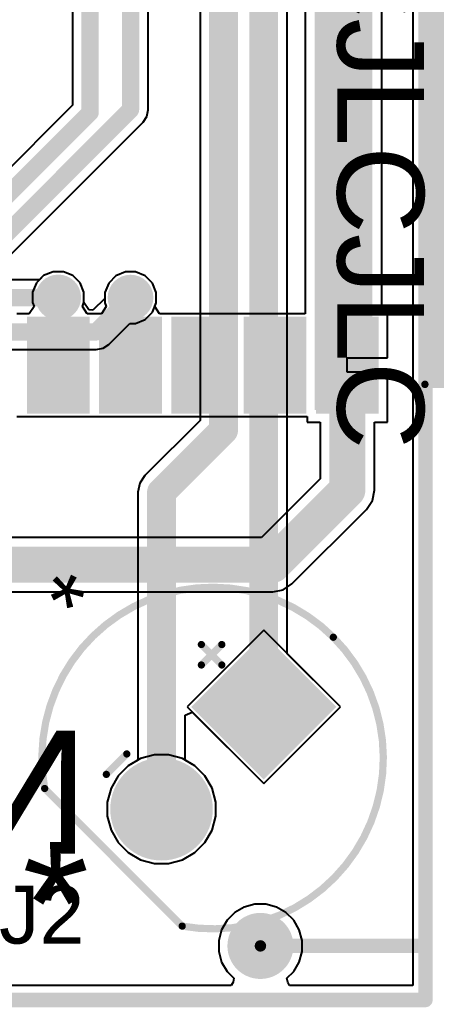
# Model space of a CAD drawing. Header units: millimetres. Extents: x -0.42 to 2.4, y -0.33 to 1.81.
# Drawn here: x 1.678 to 1.966, y -0.183 to 0.5 of the extents above; entities that cross this region are included whole.
import ezdxf

# ---------------------------------------------------------------- set-up
doc = ezdxf.new("R2010")
doc.units = ezdxf.units.MM
doc.header["$MEASUREMENT"] = 0
for name, color, linetype in [('BottomLayer', 5, 'Continuous'), ('BottomOverlay', 54, 'Continuous'), ('BottomSolder', 6, 'Continuous'), ('KeepOutLayer', 6, 'Continuous'), ('Mechanical2', 216, 'Continuous'), ('MultiLayer', 9, 'Continuous'), ('PadHoleLayer', 156, 'Continuous'), ('TopLayer', 1, 'Continuous'), ('TopOverlay', 2, 'Continuous'), ('TopPaste', 8, 'Continuous'), ('TopSolder', 216, 'Continuous'), ('ViaHoleLayer', 16, 'Continuous')]:
    doc.layers.add(name, color=color, linetype=linetype)
doc.styles.add('Arial', font='arial.ttf', dxfattribs={"height": 0.2})

# ---------------------------------------------------------------- blocks, each defined once
blk = doc.blocks.new('IR333_A_CUT_2')
at = {"layer": 'BottomLayer'}
h = blk.add_hatch(color=5, dxfattribs=at)
edge = h.paths.add_edge_path()
edge.add_arc((-0.05, 0), 0.0315, 0, 360)
blk.add_hatch(color=5, dxfattribs=at).paths.add_polyline_path([(0.0815, -0.0315), (0.0185, -0.0315), (0.0185, 0.0315), (0.0815, 0.0315)])
at = {"layer": 'BottomSolder'}
h = blk.add_hatch(color=6, dxfattribs=at)
edge = h.paths.add_edge_path()
edge.add_arc((-0.05, 0), 0.0355, 0, 360)
blk.add_hatch(color=6, dxfattribs=at).paths.add_polyline_path([(0.0855, -0.0355), (0.0145, -0.0355), (0.0145, 0.0355), (0.0855, 0.0355)])
at = {"layer": 'MultiLayer'}
h = blk.add_hatch(color=9, dxfattribs=at)
edge = h.paths.add_edge_path()
edge.add_arc((-0.05, 0), 0.0315, 0, 360)
blk.add_hatch(color=9, dxfattribs=at).paths.add_polyline_path([(0.0815, -0.0315), (0.0185, -0.0315), (0.0185, 0.0315), (0.0815, 0.0315)])
at = {"layer": 'PadHoleLayer'}
h = blk.add_hatch(color=156, dxfattribs=at)
edge = h.paths.add_edge_path()
edge.add_arc((-0.05, 0), 0.01772, 0, 360)
h = blk.add_hatch(color=156, dxfattribs=at)
edge = h.paths.add_edge_path()
edge.add_arc((0.05, 0), 0.01772, 0, 360)
at = {"layer": 'TopLayer'}
h = blk.add_hatch(color=1, dxfattribs=at)
edge = h.paths.add_edge_path()
edge.add_arc((-0.05, 0), 0.0315, 0, 360)
blk.add_hatch(color=1, dxfattribs=at).paths.add_polyline_path([(0.0815, -0.0315), (0.0185, -0.0315), (0.0185, 0.0315), (0.0815, 0.0315)])
at = {"layer": 'TopSolder'}
h = blk.add_hatch(color=216, dxfattribs=at)
edge = h.paths.add_edge_path()
edge.add_arc((-0.05, 0), 0.0355, 0, 360)
blk.add_hatch(color=216, dxfattribs=at).paths.add_polyline_path([(0.0855, -0.0355), (0.0145, -0.0355), (0.0145, 0.0355), (0.0855, 0.0355)])
at = {"layer": 'TopOverlay', "const_width": 0.005}
for points in [[(-0.09707, 0.06729, -0.73505), (0.11811, 0)], [(0.11811, 0, -0.73505), (-0.09707, -0.06729)]]:
    blk.add_lwpolyline(points, format="xyb", dxfattribs=at)
for points in [[(-0.09707, 0.06729), (-0.09707, -0.06729)], [(0.05, 0.061), (0.05, 0.041)], [(0.04, 0.051), (0.06, 0.051)], [(-0.06, 0.044), (-0.04, 0.044)]]:
    blk.add_lwpolyline(points, dxfattribs=at)
at = {"layer": 'TopOverlay', "const_width": 0.0025}
for points in [[(-0.09832, 0.06729, 1), (-0.09582, 0.06729, 1)], [(-0.09832, 0.06729, 1), (-0.09582, 0.06729, 1)], [(0.04875, 0.061, 1), (0.05125, 0.061, 1)], [(0.03875, 0.051, 1), (0.04125, 0.051, 1)], [(0.05875, 0.051, 1), (0.06125, 0.051, 1)], [(-0.06125, 0.044, 1), (-0.05875, 0.044, 1)], [(-0.04125, 0.044, 1), (-0.03875, 0.044, 1)], [(0.04875, 0.041, 1), (0.05125, 0.041, 1)], [(0.11686, 0, 1), (0.11936, 0, 1)], [(0.11686, 0, 1), (0.11936, 0, 1)], [(-0.09832, -0.06729, 1), (-0.09582, -0.06729, 1)], [(-0.09832, -0.06729, 1), (-0.09582, -0.06729, 1)]]:
    blk.add_lwpolyline(points, format="xyb", close=True, dxfattribs=at)
blk = doc.blocks.new('41_SMD_M______19')
at = {"layer": 'KeepOutLayer'}
blk.add_hatch(color=6, dxfattribs=at).paths.add_polyline_path([(-0.356, 0.40492), (0.356, 0.40492), (0.356, 0.64492), (-0.356, 0.64492)])
at = {"layer": 'TopLayer'}
for points in [[(0.31496, 0.36732), (0.37402, 0.36732), (0.37402, 0.33189), (0.31496, 0.33189)], [(0.31496, 0.31732), (0.37402, 0.31732), (0.37402, 0.28189), (0.31496, 0.28189)], [(0.31496, 0.26732), (0.37402, 0.26732), (0.37402, 0.23189), (0.31496, 0.23189)], [(0.31496, 0.21732), (0.37402, 0.21732), (0.37402, 0.18189), (0.31496, 0.18189)], [(0.31496, 0.16732), (0.37402, 0.16732), (0.37402, 0.13189), (0.31496, 0.13189)]]:
    blk.add_hatch(color=1, dxfattribs=at).paths.add_polyline_path(points)
at = {"layer": 'TopPaste'}
for points in [[(0.31496, 0.36732), (0.37402, 0.36732), (0.37402, 0.33189), (0.31496, 0.33189)], [(0.31496, 0.31732), (0.37402, 0.31732), (0.37402, 0.28189), (0.31496, 0.28189)], [(0.31496, 0.26732), (0.37402, 0.26732), (0.37402, 0.23189), (0.31496, 0.23189)], [(0.31496, 0.21732), (0.37402, 0.21732), (0.37402, 0.18189), (0.31496, 0.18189)], [(0.31496, 0.16732), (0.37402, 0.16732), (0.37402, 0.13189), (0.31496, 0.13189)]]:
    blk.add_hatch(color=8, dxfattribs=at).paths.add_polyline_path(points)
at = {"layer": 'TopSolder'}
for points in [[(0.31096, 0.37132), (0.37802, 0.37132), (0.37802, 0.32789), (0.31096, 0.32789)], [(0.31096, 0.32132), (0.37802, 0.32132), (0.37802, 0.27789), (0.31096, 0.27789)], [(0.31096, 0.27132), (0.37802, 0.27132), (0.37802, 0.22789), (0.31096, 0.22789)], [(0.31096, 0.22132), (0.37802, 0.22132), (0.37802, 0.17789), (0.31096, 0.17789)], [(0.31096, 0.17132), (0.37802, 0.17132), (0.37802, 0.12789), (0.31096, 0.12789)]]:
    blk.add_hatch(color=216, dxfattribs=at).paths.add_polyline_path(points)
at = {"layer": 'TopOverlay', "const_width": 0.005}
for points in [[(0.35791, 0.40331), (0.35791, 0.64701)], [(-0.35809, 0.40331), (0.35771, 0.40331)]]:
    blk.add_lwpolyline(points, dxfattribs=at)
at = {"layer": 'TopOverlay', "const_width": 0.0025}
for points in [[(0.35646, 0.40331, 1), (0.35896, 0.40331, 1)], [(0.35666, 0.40331, 1), (0.35916, 0.40331, 1)]]:
    blk.add_lwpolyline(points, format="xyb", close=True, dxfattribs=at)

msp = doc.modelspace()

# ---------------------------------------------------------------- hatches: boundary and pattern name
at = {"layer": 'BottomLayer'}
h = msp.add_hatch(color=5, dxfattribs=at)
edge = h.paths.add_edge_path()
edge.add_arc((1.70461, 0.30781), 0.01181, 0, 360)
h = msp.add_hatch(color=5, dxfattribs=at)
edge = h.paths.add_edge_path()
edge.add_arc((1.75461, 0.30769), 0.01181, 0, 360)
at = {"layer": 'BottomSolder'}
h = msp.add_hatch(color=6, dxfattribs=at)
edge = h.paths.add_edge_path()
edge.add_arc((1.70461, 0.30781), 0.01581, 0, 360)
h = msp.add_hatch(color=6, dxfattribs=at)
edge = h.paths.add_edge_path()
edge.add_arc((1.75461, 0.30769), 0.01581, 0, 360)
h = msp.add_hatch(color=6, dxfattribs=at)
edge = h.paths.add_edge_path()
edge.add_arc((1.84449, -0.1406), 0.004, 0, 360)
at = {"layer": 'PadHoleLayer'}
h = msp.add_hatch(color=156, dxfattribs=at)
edge = h.paths.add_edge_path()
edge.add_arc((1.84449, -0.1406), 0.02283, 0, 360)
at = {"layer": 'TopLayer'}
msp.add_hatch(color=1, dxfattribs=at).paths.add_polyline_path([(1.882, 0.23), (1.922, 0.23), (1.922, 1.119), (1.882, 1.119)])
h = msp.add_hatch(color=1, dxfattribs=at)
edge = h.paths.add_edge_path()
edge.add_arc((1.70461, 0.30781), 0.01181, 0, 360)
h = msp.add_hatch(color=1, dxfattribs=at)
edge = h.paths.add_edge_path()
edge.add_arc((1.75461, 0.30769), 0.01181, 0, 360)
at = {"layer": 'TopSolder'}
h = msp.add_hatch(color=216, dxfattribs=at)
edge = h.paths.add_edge_path()
edge.add_arc((1.70461, 0.30781), 0.01581, 0, 360)
h = msp.add_hatch(color=216, dxfattribs=at)
edge = h.paths.add_edge_path()
edge.add_arc((1.75461, 0.30769), 0.01581, 0, 360)
h = msp.add_hatch(color=216, dxfattribs=at)
edge = h.paths.add_edge_path()
edge.add_arc((1.84449, -0.1406), 0.004, 0, 360)
at = {"layer": 'ViaHoleLayer'}
h = msp.add_hatch(color=16, dxfattribs=at)
edge = h.paths.add_edge_path()
edge.add_arc((1.70461, 0.30781), 0.00591, 0, 360)
h = msp.add_hatch(color=16, dxfattribs=at)
edge = h.paths.add_edge_path()
edge.add_arc((1.75461, 0.30769), 0.00591, 0, 360)

# ---------------------------------------------------------------- linework, layer by layer
at = {"layer": 'BottomLayer'}
for p, q in [((1.95, 1.448), (1.95, -0.168)), ((1.86309, 0.06139), (1.86309, 1.22914)), ((1.80269, 1.14324), (1.80269, 0.22276)), ((1.71443, 1.01905), (1.71443, 0.44074)), ((1.76684, 0.43761), (1.76684, 0.89038)), ((1.71443, 0.44074), (1.3693, 0.0956)), ((1.76591, 0.43292), (1.76684, 0.43761)), ((1.76326, 0.42895), (1.76591, 0.43292)), ((1.65885, 0.32455), (1.76326, 0.42895)), ((1.69452, 0.32291), (1.69153, 0.31993)), ((1.70106, 0.32562), (1.69452, 0.32291)), ((1.70815, 0.32562), (1.70106, 0.32562)), ((1.7147, 0.32291), (1.70815, 0.32562)), ((1.71971, 0.3179), (1.7147, 0.32291)), ((1.74452, 0.32279), (1.73951, 0.31778)), ((1.75106, 0.3255), (1.74452, 0.32279)), ((1.75815, 0.3255), (1.75106, 0.3255)), ((1.7647, 0.32279), (1.75815, 0.3255)), ((1.76971, 0.31778), (1.7647, 0.32279)), ((1.69153, 0.31993), (1.66076, 0.31993)), ((1.72242, 0.31135), (1.71971, 0.3179)), ((1.73951, 0.31778), (1.7368, 0.31124)), ((1.77242, 0.31124), (1.76971, 0.31778)), ((1.72242, 0.30427), (1.72242, 0.31135)), ((1.7368, 0.31124), (1.7368, 0.30718)), ((1.77242, 0.30415), (1.77242, 0.31124)), ((1.72575, 0.2993), (1.72242, 0.30427)), ((1.7368, 0.30718), (1.72864, 0.29903)), ((1.76971, 0.2976), (1.77242, 0.30415)), ((1.72864, 0.29903), (1.72575, 0.2993)), ((1.7647, 0.29259), (1.76971, 0.2976)), ((1.73956, 0.27535), (1.7541, 0.28988)), ((1.7541, 0.28988), (1.75815, 0.28988)), ((1.75815, 0.28988), (1.7647, 0.29259)), ((1.7356, 0.2727), (1.73956, 0.27535)), ((1.65907, 0.27176), (1.73091, 0.27176)), ((1.73091, 0.27176), (1.7356, 0.2727)), ((1.80269, 0.22276), (1.76453, 0.1846)), ((1.76453, 0.1846), (1.76099, 0.1793)), ((1.76099, 0.1793), (1.75975, 0.17306)), ((1.75975, 0.17306), (1.75975, -0.01215)), ((1.8998, 0.02468), (1.86309, 0.06139)), ((1.79238, 0.01898), (1.79738, 0.02105)), ((1.79738, 0.02105), (1.84677, -0.02835)), ((1.84677, -0.02835), (1.8998, 0.02468)), ((1.79238, -0.01215), (1.79238, 0.01898)), ((1.75975, -0.01215), (1.75304, -0.01603)), ((1.79909, -0.01603), (1.79238, -0.01215)), ((1.75304, -0.01603), (1.74606, -0.02301)), ((1.80607, -0.02301), (1.79909, -0.01603)), ((1.74606, -0.02301), (1.74112, -0.03156)), ((1.811, -0.03156), (1.80607, -0.02301)), ((1.74112, -0.03156), (1.73857, -0.0411)), ((1.81356, -0.0411), (1.811, -0.03156)), ((1.73857, -0.0411), (1.73857, -0.05097)), ((1.81356, -0.05097), (1.81356, -0.0411)), ((1.73857, -0.05097), (1.74112, -0.06051)), ((1.811, -0.06051), (1.81356, -0.05097)), ((1.74112, -0.06051), (1.74606, -0.06906)), ((1.80607, -0.06906), (1.811, -0.06051)), ((1.74606, -0.06906), (1.75304, -0.07604)), ((1.79909, -0.07604), (1.80607, -0.06906)), ((1.75304, -0.07604), (1.76159, -0.08097)), ((1.76159, -0.08097), (1.77113, -0.08353)), ((1.781, -0.08353), (1.79053, -0.08097)), ((1.79053, -0.08097), (1.79909, -0.07604)), ((1.77113, -0.08353), (1.781, -0.08353)), ((1.83336, -0.11373), (1.82678, -0.11753)), ((1.84069, -0.11176), (1.83336, -0.11373)), ((1.84828, -0.11176), (1.84069, -0.11176)), ((1.85562, -0.11373), (1.84828, -0.11176)), ((1.86219, -0.11753), (1.85562, -0.11373)), ((1.82141, -0.12289), (1.81762, -0.12947)), ((1.82678, -0.11753), (1.82141, -0.12289)), ((1.86756, -0.12289), (1.86219, -0.11753)), ((1.87136, -0.12947), (1.86756, -0.12289)), ((1.81762, -0.12947), (1.81565, -0.1368)), ((1.87332, -0.1368), (1.87136, -0.12947)), ((1.81565, -0.1368), (1.81565, -0.14439)), ((1.87332, -0.14439), (1.87332, -0.1368)), ((1.81565, -0.14439), (1.81762, -0.15173)), ((1.87136, -0.15173), (1.87332, -0.14439)), ((1.81762, -0.15173), (1.82141, -0.1583)), ((1.86756, -0.1583), (1.87136, -0.15173)), ((1.82141, -0.1583), (1.82611, -0.163)), ((1.82611, -0.163), (1.82559, -0.16573)), ((1.86286, -0.163), (1.86756, -0.1583)), ((1.86338, -0.16573), (1.86286, -0.163)), ((1.82428, -0.168), (0.332, -0.168)), ((1.82559, -0.16573), (1.82428, -0.168)), ((1.86469, -0.168), (1.86338, -0.16573)), ((1.95, -0.168), (1.86469, -0.168))]:
    msp.add_line(p, q, dxfattribs=at)
for points, const_width in [([(1.84677, 0.02468), (1.84677, 1.26302)], 0.02), ([(1.819, 0.216), (1.819, 1.15)], 0.02), ([(1.72667, 0.43567), (1.72667, 1.032)], 0.012), ([(1.75461, 0.43761), (1.75461, 0.90333)], 0.012), ([(1.37795, 0.08695), (1.72667, 0.43567)], 0.012), ([(1.41732, 0.10032), (1.75461, 0.43761)], 0.012), ([(1.65169, 0.30769), (1.70449, 0.30769)], 0.012), ([(1.70449, 0.30769), (1.70461, 0.30781)], 0.012), ([(1.73091, 0.284), (1.75461, 0.30769)], 0.012), ([(1.654, 0.284), (1.73091, 0.284)], 0.012), ([(1.77606, 0.17306), (1.819, 0.216)], 0.02), ([(1.77606, -0.04603), (1.77606, 0.17306)], 0.02), ([(1.84677, 0.02468), (1.84677, 0.02468)], 0.015)]:
    msp.add_lwpolyline(points, dxfattribs=dict(at, const_width=const_width))
for points, const_width in [([(1.72367, 0.43567, 1), (1.72967, 0.43567, 1)], 0.006), ([(1.72367, 0.43567, 1), (1.72967, 0.43567, 1)], 0.006), ([(1.75161, 0.43761, 1), (1.75761, 0.43761, 1)], 0.006), ([(1.75161, 0.43761, 1), (1.75761, 0.43761, 1)], 0.006), ([(1.70149, 0.30769, 1), (1.70749, 0.30769, 1)], 0.006), ([(1.70149, 0.30769, 1), (1.70749, 0.30769, 1)], 0.006), ([(1.70161, 0.30781, 1), (1.70761, 0.30781, 1)], 0.006), ([(1.75161, 0.30769, 1), (1.75761, 0.30769, 1)], 0.006), ([(1.72791, 0.284, 1), (1.73391, 0.284, 1)], 0.006), ([(1.72791, 0.284, 1), (1.73391, 0.284, 1)], 0.006), ([(1.814, 0.216, 1), (1.824, 0.216, 1)], 0.01), ([(1.814, 0.216, 1), (1.824, 0.216, 1)], 0.01), ([(1.77106, 0.17306, 1), (1.78106, 0.17306, 1)], 0.01), ([(1.77106, 0.17306, 1), (1.78106, 0.17306, 1)], 0.01), ([(1.84177, 0.02468, 1), (1.85177, 0.02468, 1)], 0.01), ([(1.84302, 0.02468, 1), (1.85052, 0.02468, 1)], 0.0075), ([(1.84302, 0.02468, 1), (1.85052, 0.02468, 1)], 0.0075), ([(1.77106, -0.04603, 1), (1.78106, -0.04603, 1)], 0.01)]:
    msp.add_lwpolyline(points, format="xyb", close=True, dxfattribs=dict(at, const_width=const_width))
at = {"layer": 'Mechanical2', "const_width": 0.01}
for points in [[(1.95866, -0.178), (1.95866, 1.45586)], [(1.84449, -0.1406), (1.95866, -0.1406)], [(1.95866, -0.178), (1.95866, -0.1406)], [(0.3248, -0.178), (1.95866, -0.178)]]:
    msp.add_lwpolyline(points, dxfattribs=at)
at = {"layer": 'Mechanical2', "const_width": 0.005}
for points in [[(1.84199, -0.1406, 1), (1.84699, -0.1406, 1)], [(1.95616, -0.1406, 1), (1.96116, -0.1406, 1)], [(1.95616, -0.1406, 1), (1.96116, -0.1406, 1)], [(1.95616, -0.178, 1), (1.96116, -0.178, 1)], [(1.95616, -0.178, 1), (1.96116, -0.178, 1)], [(1.95616, -0.178, 1), (1.96116, -0.178, 1)]]:
    msp.add_lwpolyline(points, format="xyb", close=True, dxfattribs=at)
at = {"layer": 'TopLayer'}
for p, q in [((1.95, 1.448), (1.95, -0.168)), ((1.92849, 0.30055), (1.92849, 0.91047)), ((1.87551, 0.6457), (1.87551, 0.29655)), ((1.69452, 0.32291), (1.68951, 0.3179)), ((1.70106, 0.32562), (1.69452, 0.32291)), ((1.70815, 0.32562), (1.70106, 0.32562)), ((1.7147, 0.32291), (1.70815, 0.32562)), ((1.71971, 0.3179), (1.7147, 0.32291)), ((1.74452, 0.32279), (1.73951, 0.31778)), ((1.75106, 0.3255), (1.74452, 0.32279)), ((1.75815, 0.3255), (1.75106, 0.3255)), ((1.7647, 0.32279), (1.75815, 0.3255)), ((1.76971, 0.31778), (1.7647, 0.32279)), ((1.68951, 0.3179), (1.6868, 0.31135)), ((1.72242, 0.31135), (1.71971, 0.3179)), ((1.73951, 0.31778), (1.7368, 0.31124)), ((1.77242, 0.31124), (1.76971, 0.31778)), ((1.6868, 0.31135), (1.6868, 0.30427)), ((1.72242, 0.30427), (1.72242, 0.31135)), ((1.7368, 0.31124), (1.7368, 0.30415)), ((1.77242, 0.30415), (1.77242, 0.31124)), ((1.68792, 0.30155), (1.68458, 0.29655)), ((1.6868, 0.30427), (1.68792, 0.30155)), ((1.72129, 0.30155), (1.72242, 0.30427)), ((1.72463, 0.29655), (1.72129, 0.30155)), ((1.73787, 0.30155), (1.73453, 0.29655)), ((1.7368, 0.30415), (1.73787, 0.30155)), ((1.77134, 0.30155), (1.77242, 0.30415)), ((1.77468, 0.29655), (1.77134, 0.30155)), ((1.93232, 0.30055), (1.92849, 0.30055)), ((1.93232, 0.26602), (1.93232, 0.30055)), ((1.67961, 0.29655), (1.67589, 0.29655)), ((1.68458, 0.29655), (1.67961, 0.29655)), ((1.73089, 0.29655), (1.72463, 0.29655)), ((1.73453, 0.29655), (1.73089, 0.29655)), ((1.78089, 0.29655), (1.77468, 0.29655)), ((1.78332, 0.29655), (1.78089, 0.29655)), ((1.82589, 0.29655), (1.78332, 0.29655)), ((1.82961, 0.29655), (1.82589, 0.29655)), ((1.83332, 0.29655), (1.82961, 0.29655)), ((1.87551, 0.29655), (1.83332, 0.29655)), ((1.90461, 0.25602), (1.90461, 0.26602)), ((1.90461, 0.26602), (1.93232, 0.26602)), ((1.93232, 0.25602), (1.90461, 0.25602)), ((1.93232, 0.2215), (1.93232, 0.25602)), ((1.67589, 0.2255), (1.67961, 0.2255)), ((1.67961, 0.2255), (1.68332, 0.2255)), ((1.68332, 0.2255), (1.72589, 0.2255)), ((1.72589, 0.2255), (1.72961, 0.2255)), ((1.72961, 0.2255), (1.73332, 0.2255)), ((1.73332, 0.2255), (1.77589, 0.2255)), ((1.77589, 0.2255), (1.77961, 0.2255)), ((1.77961, 0.2255), (1.78332, 0.2255)), ((1.78332, 0.2255), (1.82589, 0.2255)), ((1.82589, 0.2255), (1.82961, 0.2255)), ((1.82961, 0.2255), (1.83332, 0.2255)), ((1.83332, 0.2255), (1.87689, 0.2255)), ((1.87689, 0.2255), (1.87689, 0.2215)), ((1.87689, 0.2215), (1.88574, 0.2215)), ((1.88574, 0.2215), (1.88574, 0.18242)), ((1.92347, 0.17461), (1.92347, 0.2215)), ((1.92347, 0.2215), (1.93232, 0.2215)), ((1.88574, 0.18242), (1.84519, 0.14186)), ((1.92203, 0.16739), (1.92347, 0.17461)), ((1.91794, 0.16127), (1.92203, 0.16739)), ((1.86634, 0.10966), (1.91794, 0.16127)), ((1.84519, 0.14186), (1.55649, 0.14186)), ((1.86022, 0.10557), (1.86634, 0.10966)), ((1.55649, 0.10414), (1.853, 0.10414)), ((1.853, 0.10414), (1.86022, 0.10557)), ((1.84677, 0.07771), (1.79375, 0.02468)), ((1.8998, 0.02468), (1.84677, 0.07771)), ((1.79375, 0.02468), (1.84677, -0.02835)), ((1.84677, -0.02835), (1.8998, 0.02468)), ((1.76159, -0.01109), (1.75304, -0.01603)), ((1.77113, -0.00854), (1.76159, -0.01109)), ((1.781, -0.00854), (1.77113, -0.00854)), ((1.79053, -0.01109), (1.781, -0.00854)), ((1.79909, -0.01603), (1.79053, -0.01109)), ((1.75304, -0.01603), (1.74606, -0.02301)), ((1.80607, -0.02301), (1.79909, -0.01603)), ((1.74606, -0.02301), (1.74112, -0.03156)), ((1.811, -0.03156), (1.80607, -0.02301)), ((1.74112, -0.03156), (1.73857, -0.0411)), ((1.81356, -0.0411), (1.811, -0.03156)), ((1.73857, -0.0411), (1.73857, -0.05097)), ((1.81356, -0.05097), (1.81356, -0.0411)), ((1.73857, -0.05097), (1.74112, -0.06051)), ((1.811, -0.06051), (1.81356, -0.05097)), ((1.74112, -0.06051), (1.74606, -0.06906)), ((1.80607, -0.06906), (1.811, -0.06051)), ((1.74606, -0.06906), (1.75304, -0.07604)), ((1.79909, -0.07604), (1.80607, -0.06906)), ((1.75304, -0.07604), (1.76159, -0.08097)), ((1.76159, -0.08097), (1.77113, -0.08353)), ((1.781, -0.08353), (1.79053, -0.08097)), ((1.79053, -0.08097), (1.79909, -0.07604)), ((1.77113, -0.08353), (1.781, -0.08353)), ((1.83336, -0.11373), (1.82678, -0.11753)), ((1.84069, -0.11176), (1.83336, -0.11373)), ((1.84828, -0.11176), (1.84069, -0.11176)), ((1.85562, -0.11373), (1.84828, -0.11176)), ((1.86219, -0.11753), (1.85562, -0.11373)), ((1.82141, -0.12289), (1.81762, -0.12947)), ((1.82678, -0.11753), (1.82141, -0.12289)), ((1.86756, -0.12289), (1.86219, -0.11753)), ((1.87136, -0.12947), (1.86756, -0.12289)), ((1.81762, -0.12947), (1.81565, -0.1368)), ((1.87332, -0.1368), (1.87136, -0.12947)), ((1.81565, -0.1368), (1.81565, -0.14439)), ((1.87332, -0.14439), (1.87332, -0.1368)), ((1.81565, -0.14439), (1.81762, -0.15173)), ((1.87136, -0.15173), (1.87332, -0.14439)), ((1.81762, -0.15173), (1.82141, -0.1583)), ((1.86756, -0.1583), (1.87136, -0.15173)), ((1.82141, -0.1583), (1.82611, -0.163)), ((1.82611, -0.163), (1.82559, -0.16573)), ((1.86286, -0.163), (1.86756, -0.1583)), ((1.86338, -0.16573), (1.86286, -0.163)), ((1.82428, -0.168), (1.50675, -0.168)), ((1.82559, -0.16573), (1.82428, -0.168)), ((1.86469, -0.168), (1.86338, -0.16573)), ((1.95, -0.168), (1.86469, -0.168))]:
    msp.add_line(p, q, dxfattribs=at)
for points, const_width in [([(1.90461, 0.26102), (1.90461, 0.663)], 0.025), ([(1.70461, 0.26102), (1.70461, 0.30781)], 0.012), ([(1.75461, 0.26102), (1.75461, 0.30769)], 0.012), ([(1.90461, 0.17461), (1.90461, 0.26102)], 0.025), ([(1.853, 0.123), (1.90461, 0.17461)], 0.025), ([(1.5365, 0.123), (1.853, 0.123)], 0.025)]:
    msp.add_lwpolyline(points, dxfattribs=dict(at, const_width=const_width))
for points, const_width in [([(1.70161, 0.30781, 1), (1.70761, 0.30781, 1)], 0.006), ([(1.75161, 0.30769, 1), (1.75761, 0.30769, 1)], 0.006), ([(1.89836, 0.26102, 1), (1.91086, 0.26102, 1)], 0.0125), ([(1.89836, 0.26102, 1), (1.91086, 0.26102, 1)], 0.0125), ([(1.70161, 0.26102, 1), (1.70761, 0.26102, 1)], 0.006), ([(1.75161, 0.26102, 1), (1.75761, 0.26102, 1)], 0.006), ([(1.89836, 0.17461, 1), (1.91086, 0.17461, 1)], 0.0125), ([(1.89836, 0.17461, 1), (1.91086, 0.17461, 1)], 0.0125), ([(1.84675, 0.123, 1), (1.85925, 0.123, 1)], 0.0125), ([(1.84675, 0.123, 1), (1.85925, 0.123, 1)], 0.0125)]:
    msp.add_lwpolyline(points, format="xyb", close=True, dxfattribs=dict(at, const_width=const_width))

# ---------------------------------------------------------------- block references
for name, p, rotation in [('41_SMD_M______19', (1.555, 0.60551), 270), ('IR333_A_CUT_2', (1.81142, -0.01068), 45)]:
    msp.add_blockref(name, p, dxfattribs=dict(rotation=rotation))

# ---------------------------------------------------------------- texts
at = {"layer": 'BottomOverlay', "style": 'Arial', "text_generation_flag": 2}
for s, p in [('Note:', (1.726, -0.07682)), ('* >> LED', (1.726, -0.15365))]:
    msp.add_text(s, height=0.085, rotation=360, dxfattribs=at).set_placement(p)
at = {"layer": 'TopOverlay', "style": 'Arial'}
for s, height, rotation, p in [('JLCJLCJLCJLC', 0.06, 270, (1.8977, 0.799)), ('*', 0.045, 45, (1.7253, 0.07301))]:
    msp.add_text(s, height=height, rotation=rotation, dxfattribs=at).set_placement(p)
msp.add_text('J2', height=0.04, dxfattribs=at).set_placement((1.66368, -0.13899))

doc.saveas('drawing.dxf')
